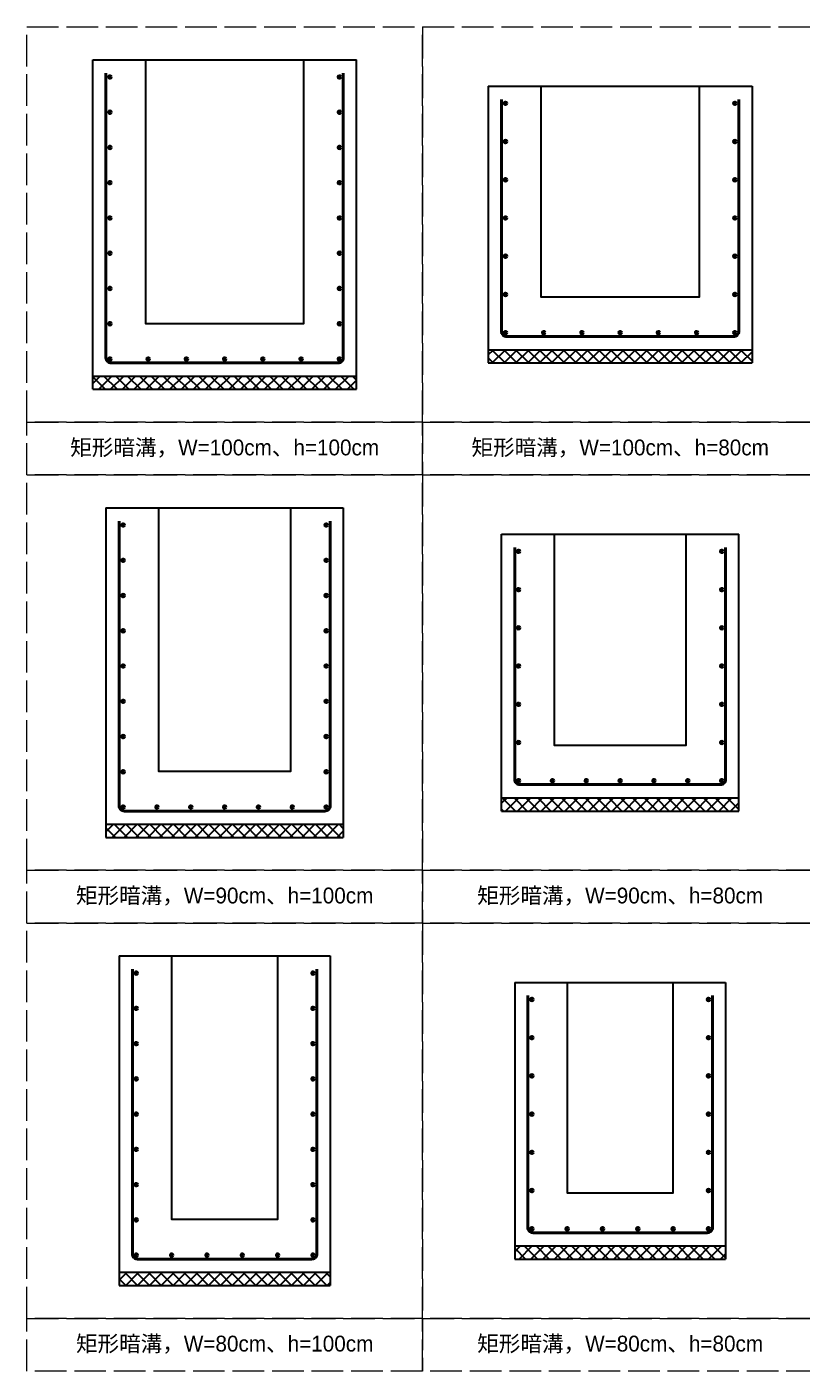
# Model space of a CAD drawing. Extents: x -3420 to 2030, y -3892 to 566.
# Drawn here: x 930 to 1224, y -510 to 0 of the extents above; entities that cross this region are included whole.
import ezdxf

# ---------------------------------------------------------------- set-up
doc = ezdxf.new("R2010")
doc.units = 0
doc.header["$MEASUREMENT"] = 0
doc.linetypes.add('ACAD_ISO02W100', pattern=[15, 12, -3])
doc.layers.add('一、4.基本-隱藏', color=9, linetype='ACAD_ISO02W100', lineweight=20, plot=False)
doc.layers.add('三、3.文字-註解文字', color=2, linetype='Continuous')
doc.layers.add('二、2.繪圖-施作項目', color=181, linetype='Continuous', lineweight=30)
doc.layers.add('二、5.繪圖-鋼筋', color=60, linetype='Continuous', lineweight=50)
doc.styles.add('註解文字', font='MS PGothic.ttf', dxfattribs={"height": 3})
pattern_1 = [(45, (1622.7608, 61.3002), (-2.245064, 2.245064), []), (135, (1622.7608, 61.3002), (-2.245064, -2.245064), [])]

msp = doc.modelspace()

# ---------------------------------------------------------------- hatches: boundary and pattern name
at = {"layer": '二、2.繪圖-施作項目'}
h = msp.add_hatch(dxfattribs=at)
h.set_pattern_fill('ANSI37', color=256)
h.set_pattern_definition(pattern_1)
h.paths.add_polyline_path([(1104.723, -122.5), (1104.723, -127.5), (1204.723, -127.5), (1204.723, -122.5)])
h = msp.add_hatch(dxfattribs=at)
h.set_pattern_fill('ANSI37', color=256)
h.set_pattern_definition(pattern_1)
h.paths.add_polyline_path([(1054.723, -137.5), (1054.723, -132.5), (954.723, -132.5), (954.723, -137.5)])
h = msp.add_hatch(dxfattribs=at)
h.set_pattern_fill('ANSI37', color=256)
h.set_pattern_definition(pattern_1)
h.paths.add_polyline_path([(1199.723, -297.5), (1199.723, -292.5), (1109.723, -292.5), (1109.723, -297.5)])
h = msp.add_hatch(dxfattribs=at)
h.set_pattern_fill('ANSI37', color=256)
h.set_pattern_definition(pattern_1)
h.paths.add_polyline_path([(1049.723, -302.5), (959.723, -302.5), (959.723, -307.5), (1049.723, -307.5)])
h = msp.add_hatch(dxfattribs=at)
h.set_pattern_fill('ANSI37', color=256)
h.set_pattern_definition(pattern_1)
h.paths.add_polyline_path([(1114.723, -462.5), (1114.723, -467.5), (1194.723, -467.5), (1194.723, -462.5)])
h = msp.add_hatch(dxfattribs=at)
h.set_pattern_fill('ANSI37', color=256)
h.set_pattern_definition(pattern_1)
h.paths.add_polyline_path([(964.723, -472.5), (964.723, -477.5), (1044.723, -477.5), (1044.723, -472.5)])
at = {"layer": '二、5.繪圖-鋼筋'}
h = msp.add_hatch(color=256, dxfattribs=at)
h.dxf.hatch_style = 1
h.paths.add_polyline_path([(961.723, -19, 1), (960.723, -19, 1)])
h = msp.add_hatch(color=256, dxfattribs=at)
h.dxf.hatch_style = 1
h.paths.add_polyline_path([(1048.723, -19, 1), (1047.723, -19, 1)])
h = msp.add_hatch(color=256, dxfattribs=at)
h.dxf.hatch_style = 1
h.paths.add_polyline_path([(1111.723, -29, 1), (1110.723, -29, 1)])
h = msp.add_hatch(color=256, dxfattribs=at)
h.dxf.hatch_style = 1
h.paths.add_polyline_path([(1198.723, -29, 1), (1197.723, -29, 1)])
h = msp.add_hatch(color=256, dxfattribs=at)
h.dxf.hatch_style = 1
h.paths.add_polyline_path([(961.723, -32.375, 1), (960.723, -32.375, 1)])
h = msp.add_hatch(color=256, dxfattribs=at)
h.dxf.hatch_style = 1
h.paths.add_polyline_path([(1048.723, -32.375, 1), (1047.723, -32.375, 1)])
h = msp.add_hatch(color=256, dxfattribs=at)
h.dxf.hatch_style = 1
h.paths.add_polyline_path([(961.723, -45.75, 1), (960.723, -45.75, 1)])
h = msp.add_hatch(color=256, dxfattribs=at)
h.dxf.hatch_style = 1
h.paths.add_polyline_path([(1048.723, -45.75, 1), (1047.723, -45.75, 1)])
h = msp.add_hatch(color=256, dxfattribs=at)
h.dxf.hatch_style = 1
h.paths.add_polyline_path([(1111.723, -43.5, 1), (1110.723, -43.5, 1)])
h = msp.add_hatch(color=256, dxfattribs=at)
h.dxf.hatch_style = 1
h.paths.add_polyline_path([(1198.723, -43.5, 1), (1197.723, -43.5, 1)])
h = msp.add_hatch(color=256, dxfattribs=at)
h.dxf.hatch_style = 1
h.paths.add_polyline_path([(961.723, -59.125, 1), (960.723, -59.125, 1)])
h = msp.add_hatch(color=256, dxfattribs=at)
h.dxf.hatch_style = 1
h.paths.add_polyline_path([(1048.723, -59.125, 1), (1047.723, -59.125, 1)])
h = msp.add_hatch(color=256, dxfattribs=at)
h.dxf.hatch_style = 1
h.paths.add_polyline_path([(1111.723, -58, 1), (1110.723, -58, 1)])
h = msp.add_hatch(color=256, dxfattribs=at)
h.dxf.hatch_style = 1
h.paths.add_polyline_path([(1198.723, -58, 1), (1197.723, -58, 1)])
h = msp.add_hatch(color=256, dxfattribs=at)
h.dxf.hatch_style = 1
h.paths.add_polyline_path([(961.723, -72.5, 1), (960.723, -72.5, 1)])
h = msp.add_hatch(color=256, dxfattribs=at)
h.dxf.hatch_style = 1
h.paths.add_polyline_path([(1048.723, -72.5, 1), (1047.723, -72.5, 1)])
h = msp.add_hatch(color=256, dxfattribs=at)
h.dxf.hatch_style = 1
h.paths.add_polyline_path([(1111.723, -72.5, 1), (1110.723, -72.5, 1)])
h = msp.add_hatch(color=256, dxfattribs=at)
h.dxf.hatch_style = 1
h.paths.add_polyline_path([(1198.723, -72.5, 1), (1197.723, -72.5, 1)])
h = msp.add_hatch(color=256, dxfattribs=at)
h.dxf.hatch_style = 1
h.paths.add_polyline_path([(961.723, -85.875, 1), (960.723, -85.875, 1)])
h = msp.add_hatch(color=256, dxfattribs=at)
h.dxf.hatch_style = 1
h.paths.add_polyline_path([(1048.723, -85.875, 1), (1047.723, -85.875, 1)])
h = msp.add_hatch(color=256, dxfattribs=at)
h.dxf.hatch_style = 1
h.paths.add_polyline_path([(1111.723, -87, 1), (1110.723, -87, 1)])
h = msp.add_hatch(color=256, dxfattribs=at)
h.dxf.hatch_style = 1
h.paths.add_polyline_path([(1198.723, -87, 1), (1197.723, -87, 1)])
h = msp.add_hatch(color=256, dxfattribs=at)
h.dxf.hatch_style = 1
h.paths.add_polyline_path([(961.723, -99.25, 1), (960.723, -99.25, 1)])
h = msp.add_hatch(color=256, dxfattribs=at)
h.dxf.hatch_style = 1
h.paths.add_polyline_path([(1048.723, -99.25, 1), (1047.723, -99.25, 1)])
h = msp.add_hatch(color=256, dxfattribs=at)
h.dxf.hatch_style = 1
h.paths.add_polyline_path([(1111.723, -101.5, 1), (1110.723, -101.5, 1)])
h = msp.add_hatch(color=256, dxfattribs=at)
h.dxf.hatch_style = 1
h.paths.add_polyline_path([(1198.723, -101.5, 1), (1197.723, -101.5, 1)])
h = msp.add_hatch(color=256, dxfattribs=at)
h.dxf.hatch_style = 1
h.paths.add_polyline_path([(961.723, -112.625, 1), (960.723, -112.625, 1)])
h = msp.add_hatch(color=256, dxfattribs=at)
h.dxf.hatch_style = 1
h.paths.add_polyline_path([(1048.723, -112.625, 1), (1047.723, -112.625, 1)])
h = msp.add_hatch(color=256, dxfattribs=at)
h.dxf.hatch_style = 1
h.paths.add_polyline_path([(1111.723, -116, 1), (1110.723, -116, 1)])
h = msp.add_hatch(color=256, dxfattribs=at)
h.dxf.hatch_style = 1
h.paths.add_polyline_path([(1126.223, -116, 1), (1125.223, -116, 1)])
h = msp.add_hatch(color=256, dxfattribs=at)
h.dxf.hatch_style = 1
h.paths.add_polyline_path([(1140.723, -116, 1), (1139.723, -116, 1)])
h = msp.add_hatch(color=256, dxfattribs=at)
h.dxf.hatch_style = 1
h.paths.add_polyline_path([(1155.223, -116, 1), (1154.223, -116, 1)])
h = msp.add_hatch(color=256, dxfattribs=at)
h.dxf.hatch_style = 1
h.paths.add_polyline_path([(1169.723, -116, 1), (1168.723, -116, 1)])
h = msp.add_hatch(color=256, dxfattribs=at)
h.dxf.hatch_style = 1
h.paths.add_polyline_path([(1184.223, -116, 1), (1183.223, -116, 1)])
h = msp.add_hatch(color=256, dxfattribs=at)
h.dxf.hatch_style = 1
h.paths.add_polyline_path([(1198.723, -116, 1), (1197.723, -116, 1)])
h = msp.add_hatch(color=256, dxfattribs=at)
h.dxf.hatch_style = 1
h.paths.add_polyline_path([(961.723, -126, 1), (960.723, -126, 1)])
h = msp.add_hatch(color=256, dxfattribs=at)
h.dxf.hatch_style = 1
h.paths.add_polyline_path([(976.223, -126, 1), (975.223, -126, 1)])
h = msp.add_hatch(color=256, dxfattribs=at)
h.dxf.hatch_style = 1
h.paths.add_polyline_path([(990.723, -126, 1), (989.723, -126, 1)])
h = msp.add_hatch(color=256, dxfattribs=at)
h.dxf.hatch_style = 1
h.paths.add_polyline_path([(1005.223, -126, 1), (1004.223, -126, 1)])
h = msp.add_hatch(color=256, dxfattribs=at)
h.dxf.hatch_style = 1
h.paths.add_polyline_path([(1019.723, -126, 1), (1018.723, -126, 1)])
h = msp.add_hatch(color=256, dxfattribs=at)
h.dxf.hatch_style = 1
h.paths.add_polyline_path([(1034.223, -126, 1), (1033.223, -126, 1)])
h = msp.add_hatch(color=256, dxfattribs=at)
h.dxf.hatch_style = 1
h.paths.add_polyline_path([(1048.723, -126, 1), (1047.723, -126, 1)])
h = msp.add_hatch(color=256, dxfattribs=at)
h.dxf.hatch_style = 1
h.paths.add_polyline_path([(966.723, -189, 1), (965.723, -189, 1)])
h = msp.add_hatch(color=256, dxfattribs=at)
h.dxf.hatch_style = 1
h.paths.add_polyline_path([(1043.723, -189, 1), (1042.723, -189, 1)])
h = msp.add_hatch(color=256, dxfattribs=at)
h.dxf.hatch_style = 1
h.paths.add_polyline_path([(1116.723, -199, 1), (1115.723, -199, 1)])
h = msp.add_hatch(color=256, dxfattribs=at)
h.dxf.hatch_style = 1
h.paths.add_polyline_path([(1193.723, -199, 1), (1192.723, -199, 1)])
h = msp.add_hatch(color=256, dxfattribs=at)
h.dxf.hatch_style = 1
h.paths.add_polyline_path([(966.723, -202.375, 1), (965.723, -202.375, 1)])
h = msp.add_hatch(color=256, dxfattribs=at)
h.dxf.hatch_style = 1
h.paths.add_polyline_path([(1043.723, -202.375, 1), (1042.723, -202.375, 1)])
h = msp.add_hatch(color=256, dxfattribs=at)
h.dxf.hatch_style = 1
h.paths.add_polyline_path([(1116.723, -213.5, 1), (1115.723, -213.5, 1)])
h = msp.add_hatch(color=256, dxfattribs=at)
h.dxf.hatch_style = 1
h.paths.add_polyline_path([(1193.723, -213.5, 1), (1192.723, -213.5, 1)])
h = msp.add_hatch(color=256, dxfattribs=at)
h.dxf.hatch_style = 1
h.paths.add_polyline_path([(966.723, -215.75, 1), (965.723, -215.75, 1)])
h = msp.add_hatch(color=256, dxfattribs=at)
h.dxf.hatch_style = 1
h.paths.add_polyline_path([(1043.723, -215.75, 1), (1042.723, -215.75, 1)])
h = msp.add_hatch(color=256, dxfattribs=at)
h.dxf.hatch_style = 1
h.paths.add_polyline_path([(966.723, -229.125, 1), (965.723, -229.125, 1)])
h = msp.add_hatch(color=256, dxfattribs=at)
h.dxf.hatch_style = 1
h.paths.add_polyline_path([(1043.723, -229.125, 1), (1042.723, -229.125, 1)])
h = msp.add_hatch(color=256, dxfattribs=at)
h.dxf.hatch_style = 1
h.paths.add_polyline_path([(1116.723, -228, 1), (1115.723, -228, 1)])
h = msp.add_hatch(color=256, dxfattribs=at)
h.dxf.hatch_style = 1
h.paths.add_polyline_path([(1193.723, -228, 1), (1192.723, -228, 1)])
h = msp.add_hatch(color=256, dxfattribs=at)
h.dxf.hatch_style = 1
h.paths.add_polyline_path([(966.723, -242.5, 1), (965.723, -242.5, 1)])
h = msp.add_hatch(color=256, dxfattribs=at)
h.dxf.hatch_style = 1
h.paths.add_polyline_path([(1043.723, -242.5, 1), (1042.723, -242.5, 1)])
h = msp.add_hatch(color=256, dxfattribs=at)
h.dxf.hatch_style = 1
h.paths.add_polyline_path([(1116.723, -242.5, 1), (1115.723, -242.5, 1)])
h = msp.add_hatch(color=256, dxfattribs=at)
h.dxf.hatch_style = 1
h.paths.add_polyline_path([(1193.723, -242.5, 1), (1192.723, -242.5, 1)])
h = msp.add_hatch(color=256, dxfattribs=at)
h.dxf.hatch_style = 1
h.paths.add_polyline_path([(966.723, -255.875, 1), (965.723, -255.875, 1)])
h = msp.add_hatch(color=256, dxfattribs=at)
h.dxf.hatch_style = 1
h.paths.add_polyline_path([(1043.723, -255.875, 1), (1042.723, -255.875, 1)])
h = msp.add_hatch(color=256, dxfattribs=at)
h.dxf.hatch_style = 1
h.paths.add_polyline_path([(1116.723, -257, 1), (1115.723, -257, 1)])
h = msp.add_hatch(color=256, dxfattribs=at)
h.dxf.hatch_style = 1
h.paths.add_polyline_path([(1193.723, -257, 1), (1192.723, -257, 1)])
h = msp.add_hatch(color=256, dxfattribs=at)
h.dxf.hatch_style = 1
h.paths.add_polyline_path([(966.723, -269.25, 1), (965.723, -269.25, 1)])
h = msp.add_hatch(color=256, dxfattribs=at)
h.dxf.hatch_style = 1
h.paths.add_polyline_path([(1043.723, -269.25, 1), (1042.723, -269.25, 1)])
h = msp.add_hatch(color=256, dxfattribs=at)
h.dxf.hatch_style = 1
h.paths.add_polyline_path([(1116.723, -271.5, 1), (1115.723, -271.5, 1)])
h = msp.add_hatch(color=256, dxfattribs=at)
h.dxf.hatch_style = 1
h.paths.add_polyline_path([(1193.723, -271.5, 1), (1192.723, -271.5, 1)])
h = msp.add_hatch(color=256, dxfattribs=at)
h.dxf.hatch_style = 1
h.paths.add_polyline_path([(966.723, -282.625, 1), (965.723, -282.625, 1)])
h = msp.add_hatch(color=256, dxfattribs=at)
h.dxf.hatch_style = 1
h.paths.add_polyline_path([(1043.723, -282.625, 1), (1042.723, -282.625, 1)])
h = msp.add_hatch(color=256, dxfattribs=at)
h.dxf.hatch_style = 1
h.paths.add_polyline_path([(1116.723, -286, 1), (1115.723, -286, 1)])
h = msp.add_hatch(color=256, dxfattribs=at)
h.dxf.hatch_style = 1
h.paths.add_polyline_path([(1129.553, -286, 1), (1128.553, -286, 1)])
h = msp.add_hatch(color=256, dxfattribs=at)
h.dxf.hatch_style = 1
h.paths.add_polyline_path([(1142.383, -286, 1), (1141.383, -286, 1)])
h = msp.add_hatch(color=256, dxfattribs=at)
h.dxf.hatch_style = 1
h.paths.add_polyline_path([(1155.223, -286, 1), (1154.223, -286, 1)])
h = msp.add_hatch(color=256, dxfattribs=at)
h.dxf.hatch_style = 1
h.paths.add_polyline_path([(1168.043, -286, 1), (1167.043, -286, 1)])
h = msp.add_hatch(color=256, dxfattribs=at)
h.dxf.hatch_style = 1
h.paths.add_polyline_path([(1180.873, -286, 1), (1179.873, -286, 1)])
h = msp.add_hatch(color=256, dxfattribs=at)
h.dxf.hatch_style = 1
h.paths.add_polyline_path([(1193.723, -286, 1), (1192.723, -286, 1)])
h = msp.add_hatch(color=256, dxfattribs=at)
h.dxf.hatch_style = 1
h.paths.add_polyline_path([(966.723, -296, 1), (965.723, -296, 1)])
h = msp.add_hatch(color=256, dxfattribs=at)
h.dxf.hatch_style = 1
h.paths.add_polyline_path([(979.553, -296, 1), (978.553, -296, 1)])
h = msp.add_hatch(color=256, dxfattribs=at)
h.dxf.hatch_style = 1
h.paths.add_polyline_path([(992.383, -296, 1), (991.383, -296, 1)])
h = msp.add_hatch(color=256, dxfattribs=at)
h.dxf.hatch_style = 1
h.paths.add_polyline_path([(1005.223, -296, 1), (1004.223, -296, 1)])
h = msp.add_hatch(color=256, dxfattribs=at)
h.dxf.hatch_style = 1
h.paths.add_polyline_path([(1018.043, -296, 1), (1017.043, -296, 1)])
h = msp.add_hatch(color=256, dxfattribs=at)
h.dxf.hatch_style = 1
h.paths.add_polyline_path([(1030.873, -296, 1), (1029.873, -296, 1)])
h = msp.add_hatch(color=256, dxfattribs=at)
h.dxf.hatch_style = 1
h.paths.add_polyline_path([(1043.723, -296, 1), (1042.723, -296, 1)])
h = msp.add_hatch(color=256, dxfattribs=at)
h.dxf.hatch_style = 1
h.paths.add_polyline_path([(971.723, -359, 1), (970.723, -359, 1)])
h = msp.add_hatch(color=256, dxfattribs=at)
h.dxf.hatch_style = 1
h.paths.add_polyline_path([(1038.723, -359, 1), (1037.723, -359, 1)])
h = msp.add_hatch(color=256, dxfattribs=at)
h.dxf.hatch_style = 1
h.paths.add_polyline_path([(971.723, -372.375, 1), (970.723, -372.375, 1)])
h = msp.add_hatch(color=256, dxfattribs=at)
h.dxf.hatch_style = 1
h.paths.add_polyline_path([(1038.723, -372.375, 1), (1037.723, -372.375, 1)])
h = msp.add_hatch(color=256, dxfattribs=at)
h.dxf.hatch_style = 1
h.paths.add_polyline_path([(1121.723, -369, 1), (1120.723, -369, 1)])
h = msp.add_hatch(color=256, dxfattribs=at)
h.dxf.hatch_style = 1
h.paths.add_polyline_path([(1188.723, -369, 1), (1187.723, -369, 1)])
h = msp.add_hatch(color=256, dxfattribs=at)
h.dxf.hatch_style = 1
h.paths.add_polyline_path([(971.723, -385.75, 1), (970.723, -385.75, 1)])
h = msp.add_hatch(color=256, dxfattribs=at)
h.dxf.hatch_style = 1
h.paths.add_polyline_path([(1038.723, -385.75, 1), (1037.723, -385.75, 1)])
h = msp.add_hatch(color=256, dxfattribs=at)
h.dxf.hatch_style = 1
h.paths.add_polyline_path([(1121.723, -383.5, 1), (1120.723, -383.5, 1)])
h = msp.add_hatch(color=256, dxfattribs=at)
h.dxf.hatch_style = 1
h.paths.add_polyline_path([(1188.723, -383.5, 1), (1187.723, -383.5, 1)])
h = msp.add_hatch(color=256, dxfattribs=at)
h.dxf.hatch_style = 1
h.paths.add_polyline_path([(1121.723, -398, 1), (1120.723, -398, 1)])
h = msp.add_hatch(color=256, dxfattribs=at)
h.dxf.hatch_style = 1
h.paths.add_polyline_path([(1188.723, -398, 1), (1187.723, -398, 1)])
h = msp.add_hatch(color=256, dxfattribs=at)
h.dxf.hatch_style = 1
h.paths.add_polyline_path([(971.723, -399.125, 1), (970.723, -399.125, 1)])
h = msp.add_hatch(color=256, dxfattribs=at)
h.dxf.hatch_style = 1
h.paths.add_polyline_path([(1038.723, -399.125, 1), (1037.723, -399.125, 1)])
h = msp.add_hatch(color=256, dxfattribs=at)
h.dxf.hatch_style = 1
h.paths.add_polyline_path([(971.723, -412.5, 1), (970.723, -412.5, 1)])
h = msp.add_hatch(color=256, dxfattribs=at)
h.dxf.hatch_style = 1
h.paths.add_polyline_path([(1038.723, -412.5, 1), (1037.723, -412.5, 1)])
h = msp.add_hatch(color=256, dxfattribs=at)
h.dxf.hatch_style = 1
h.paths.add_polyline_path([(1121.723, -412.5, 1), (1120.723, -412.5, 1)])
h = msp.add_hatch(color=256, dxfattribs=at)
h.dxf.hatch_style = 1
h.paths.add_polyline_path([(1188.723, -412.5, 1), (1187.723, -412.5, 1)])
h = msp.add_hatch(color=256, dxfattribs=at)
h.dxf.hatch_style = 1
h.paths.add_polyline_path([(971.723, -425.875, 1), (970.723, -425.875, 1)])
h = msp.add_hatch(color=256, dxfattribs=at)
h.dxf.hatch_style = 1
h.paths.add_polyline_path([(1038.723, -425.875, 1), (1037.723, -425.875, 1)])
h = msp.add_hatch(color=256, dxfattribs=at)
h.dxf.hatch_style = 1
h.paths.add_polyline_path([(1121.723, -427, 1), (1120.723, -427, 1)])
h = msp.add_hatch(color=256, dxfattribs=at)
h.dxf.hatch_style = 1
h.paths.add_polyline_path([(1188.723, -427, 1), (1187.723, -427, 1)])
h = msp.add_hatch(color=256, dxfattribs=at)
h.dxf.hatch_style = 1
h.paths.add_polyline_path([(971.723, -439.25, 1), (970.723, -439.25, 1)])
h = msp.add_hatch(color=256, dxfattribs=at)
h.dxf.hatch_style = 1
h.paths.add_polyline_path([(1038.723, -439.25, 1), (1037.723, -439.25, 1)])
h = msp.add_hatch(color=256, dxfattribs=at)
h.dxf.hatch_style = 1
h.paths.add_polyline_path([(1121.723, -441.5, 1), (1120.723, -441.5, 1)])
h = msp.add_hatch(color=256, dxfattribs=at)
h.dxf.hatch_style = 1
h.paths.add_polyline_path([(1188.723, -441.5, 1), (1187.723, -441.5, 1)])
h = msp.add_hatch(color=256, dxfattribs=at)
h.dxf.hatch_style = 1
h.paths.add_polyline_path([(971.723, -452.625, 1), (970.723, -452.625, 1)])
h = msp.add_hatch(color=256, dxfattribs=at)
h.dxf.hatch_style = 1
h.paths.add_polyline_path([(1038.723, -452.625, 1), (1037.723, -452.625, 1)])
h = msp.add_hatch(color=256, dxfattribs=at)
h.dxf.hatch_style = 1
h.paths.add_polyline_path([(1121.723, -456, 1), (1120.723, -456, 1)])
h = msp.add_hatch(color=256, dxfattribs=at)
h.dxf.hatch_style = 1
h.paths.add_polyline_path([(1135.123, -456, 1), (1134.123, -456, 1)])
h = msp.add_hatch(color=256, dxfattribs=at)
h.dxf.hatch_style = 1
h.paths.add_polyline_path([(1148.523, -456, 1), (1147.523, -456, 1)])
h = msp.add_hatch(color=256, dxfattribs=at)
h.dxf.hatch_style = 1
h.paths.add_polyline_path([(1161.923, -456, 1), (1160.923, -456, 1)])
h = msp.add_hatch(color=256, dxfattribs=at)
h.dxf.hatch_style = 1
h.paths.add_polyline_path([(1175.323, -456, 1), (1174.323, -456, 1)])
h = msp.add_hatch(color=256, dxfattribs=at)
h.dxf.hatch_style = 1
h.paths.add_polyline_path([(1188.723, -456, 1), (1187.723, -456, 1)])
h = msp.add_hatch(color=256, dxfattribs=at)
h.dxf.hatch_style = 1
h.paths.add_polyline_path([(971.723, -466, 1), (970.723, -466, 1)])
h = msp.add_hatch(color=256, dxfattribs=at)
h.dxf.hatch_style = 1
h.paths.add_polyline_path([(985.123, -466, 1), (984.123, -466, 1)])
h = msp.add_hatch(color=256, dxfattribs=at)
h.dxf.hatch_style = 1
h.paths.add_polyline_path([(998.523, -466, 1), (997.523, -466, 1)])
h = msp.add_hatch(color=256, dxfattribs=at)
h.dxf.hatch_style = 1
h.paths.add_polyline_path([(1011.923, -466, 1), (1010.923, -466, 1)])
h = msp.add_hatch(color=256, dxfattribs=at)
h.dxf.hatch_style = 1
h.paths.add_polyline_path([(1025.323, -466, 1), (1024.323, -466, 1)])
h = msp.add_hatch(color=256, dxfattribs=at)
h.dxf.hatch_style = 1
h.paths.add_polyline_path([(1038.723, -466, 1), (1037.723, -466, 1)])

# ---------------------------------------------------------------- linework, layer by layer
at = {"layer": '一、4.基本-隱藏'}
for points in [[(929.723, 0), (1079.723, 0), (1079.723, -150), (929.723, -150)], [(1079.723, 0), (1229.723, 0), (1229.723, -150), (1079.723, -150)], [(929.723, -150), (1079.723, -150), (1079.723, -170), (929.723, -170)], [(1079.723, -150), (1229.723, -150), (1229.723, -170), (1079.723, -170)], [(929.723, -170), (1079.723, -170), (1079.723, -320), (929.723, -320)], [(1079.723, -170), (1229.723, -170), (1229.723, -320), (1079.723, -320)], [(929.723, -320), (1079.723, -320), (1079.723, -340), (929.723, -340)], [(1079.723, -320), (1229.723, -320), (1229.723, -340), (1079.723, -340)], [(929.723, -340), (1079.723, -340), (1079.723, -490), (929.723, -490)], [(1079.723, -340), (1229.723, -340), (1229.723, -490), (1079.723, -490)], [(929.723, -490), (1079.723, -490), (1079.723, -510), (929.723, -510)], [(1079.723, -490), (1229.723, -490), (1229.723, -510), (1079.723, -510)]]:
    msp.add_lwpolyline(points, close=True, dxfattribs=at)
at = {"layer": '二、2.繪圖-施作項目'}
for points in [[(954.723, -12.5), (1054.723, -12.5)], [(954.723, -137.5), (954.723, -12.5)], [(974.723, -12.5), (974.723, -112.5), (1034.723, -112.5), (1034.723, -12.5)], [(1054.723, -137.5), (1054.723, -12.5)], [(1104.723, -22.5), (1204.723, -22.5)], [(1104.723, -22.5), (1104.723, -127.5)], [(1184.723, -22.5), (1184.723, -102.5), (1124.723, -102.5), (1124.723, -22.5)], [(1204.723, -22.5), (1204.723, -127.5)], [(1104.723, -122.5), (1204.723, -122.5)], [(1104.723, -127.5), (1204.723, -127.5)], [(954.723, -132.5), (1054.723, -132.5)], [(954.723, -137.5), (1054.723, -137.5)], [(959.723, -182.5), (1049.723, -182.5)], [(959.723, -182.5), (959.723, -307.5)], [(1029.723, -182.5), (1029.723, -282.5), (979.723, -282.5), (979.723, -182.5)], [(1049.723, -182.5), (1049.723, -307.5)], [(1109.723, -192.5), (1199.723, -192.5)], [(1109.723, -297.5), (1109.723, -192.5)], [(1129.723, -192.5), (1129.723, -272.5), (1179.723, -272.5), (1179.723, -192.5)], [(1199.723, -297.5), (1199.723, -192.5)], [(1109.723, -292.5), (1199.723, -292.5)], [(1109.723, -297.5), (1199.723, -297.5)], [(959.723, -302.5), (1049.723, -302.5)], [(959.723, -307.5), (1049.723, -307.5)], [(964.723, -352.5), (1044.723, -352.5)], [(964.723, -352.5), (964.723, -477.5)], [(1024.723, -352.5), (1024.723, -452.5), (984.723, -452.5), (984.723, -352.5)], [(1044.723, -352.5), (1044.723, -477.5)], [(1114.723, -362.5), (1194.723, -362.5)], [(1114.723, -362.5), (1114.723, -467.5)], [(1174.723, -362.5), (1174.723, -442.5), (1134.723, -442.5), (1134.723, -362.5)], [(1194.723, -362.5), (1194.723, -467.5)], [(1114.723, -462.5), (1194.723, -462.5)], [(1114.723, -467.5), (1194.723, -467.5)], [(964.723, -472.5), (1044.723, -472.5)], [(964.723, -477.5), (1044.723, -477.5)]]:
    msp.add_lwpolyline(points, dxfattribs=at)
at = {"layer": '二、5.繪圖-鋼筋'}
for points in [[(1049.723, -17.5), (1049.723, -125.5, -0.4142136), (1047.723, -127.5), (961.723, -127.5, -0.4142136), (959.723, -125.5), (959.723, -17.5)], [(1199.723, -27.5), (1199.723, -115.5, -0.4142136), (1197.723, -117.5), (1111.723, -117.5, -0.4142136), (1109.723, -115.5), (1109.723, -27.5)], [(1044.723, -187.5), (1044.723, -295.5, -0.4142136), (1042.723, -297.5), (966.723, -297.5, -0.4142136), (964.723, -295.5), (964.723, -187.5)], [(1194.723, -197.5), (1194.723, -285.5, -0.4142136), (1192.723, -287.5), (1116.723, -287.5, -0.4142136), (1114.723, -285.5), (1114.723, -197.5)], [(1039.723, -357.5), (1039.723, -465.5, -0.4142136), (1037.723, -467.5), (971.723, -467.5, -0.4142136), (969.723, -465.5), (969.723, -357.5)], [(1189.723, -367.5), (1189.723, -455.5, -0.4142136), (1187.723, -457.5), (1121.723, -457.5, -0.4142136), (1119.723, -455.5), (1119.723, -367.5)]]:
    msp.add_lwpolyline(points, format="xyb", dxfattribs=at)
for centre in [(961.223, -19), (1048.223, -19), (1111.223, -29), (1198.223, -29), (961.223, -32.375), (1048.223, -32.375), (961.223, -45.75), (1048.223, -45.75), (1111.223, -43.5), (1198.223, -43.5), (961.223, -59.125), (1048.223, -59.125), (1111.223, -58), (1198.223, -58), (961.223, -72.5), (1048.223, -72.5), (1111.223, -72.5), (1198.223, -72.5), (961.223, -85.875), (1048.223, -85.875), (1111.223, -87), (1198.223, -87), (961.223, -99.25), (1048.223, -99.25), (1111.223, -101.5), (1198.223, -101.5), (961.223, -112.625), (1048.223, -112.625), (1111.223, -116), (1125.723, -116), (1140.223, -116), (1154.723, -116), (1169.223, -116), (1183.723, -116), (1198.223, -116), (961.223, -126), (975.723, -126), (990.223, -126), (1004.723, -126), (1019.223, -126), (1033.723, -126), (1048.223, -126), (966.223, -189), (1043.223, -189), (1116.223, -199), (1193.223, -199), (966.223, -202.375), (1043.223, -202.375), (1116.223, -213.5), (1193.223, -213.5), (966.223, -215.75), (1043.223, -215.75), (966.223, -229.125), (1043.223, -229.125), (1116.223, -228), (1193.223, -228), (966.223, -242.5), (1043.223, -242.5), (1116.223, -242.5), (1193.223, -242.5), (966.223, -255.875), (1043.223, -255.875), (1116.223, -257), (1193.223, -257), (966.223, -269.25), (1043.223, -269.25), (1116.223, -271.5), (1193.223, -271.5), (966.223, -282.625), (1043.223, -282.625), (1116.223, -286), (1129.053, -286), (1141.883, -286), (1154.723, -286), (1167.543, -286), (1180.373, -286), (1193.223, -286), (966.223, -296), (979.053, -296), (991.883, -296), (1004.723, -296), (1017.543, -296), (1030.373, -296), (1043.223, -296), (971.223, -359), (1038.223, -359), (971.223, -372.375), (1038.223, -372.375), (1121.223, -369), (1188.223, -369), (971.223, -385.75), (1038.223, -385.75), (1121.223, -383.5), (1188.223, -383.5), (1121.223, -398), (1188.223, -398), (971.223, -399.125), (1038.223, -399.125), (971.223, -412.5), (1038.223, -412.5), (1121.223, -412.5), (1188.223, -412.5), (971.223, -425.875), (1038.223, -425.875), (1121.223, -427), (1188.223, -427), (971.223, -439.25), (1038.223, -439.25), (1121.223, -441.5), (1188.223, -441.5), (971.223, -452.625), (1038.223, -452.625), (1121.223, -456), (1134.623, -456), (1148.023, -456), (1161.423, -456), (1174.823, -456), (1188.223, -456), (971.223, -466), (984.623, -466), (998.023, -466), (1011.423, -466), (1024.823, -466), (1038.223, -466)]:
    msp.add_circle(centre, 0.5, dxfattribs=at)

# ---------------------------------------------------------------- texts
at = {"layer": '三、3.文字-註解文字', "char_height": 6, "attachment_point": 5, "style": '註解文字'}
for s, insert in [('矩形{\\fMS PGothic|b0|i0|c128|p34;暗溝，W=100cm、h=100cm}', (1004.723, -160)), ('矩形{\\fMS PGothic|b0|i0|c128|p34;暗溝，W=100cm、h=80cm}', (1154.723, -160)), ('矩形{\\fMS PGothic|b0|i0|c128|p34;暗溝，W=90cm、h=100cm}', (1004.723, -330)), ('矩形{\\fMS PGothic|b0|i0|c128|p34;暗溝，W=90cm、h=80cm}', (1154.723, -330)), ('矩形{\\fMS PGothic|b0|i0|c128|p34;暗溝，W=80cm、h=100cm}', (1004.723, -500)), ('矩形{\\fMS PGothic|b0|i0|c128|p34;暗溝，W=80cm、h=80cm}', (1154.723, -500))]:
    msp.add_mtext_dynamic_manual_height_columns(s, width=115.34783, gutter_width=15, heights=[0], dxfattribs=dict(at, insert=insert))

doc.saveas('drawing.dxf')
